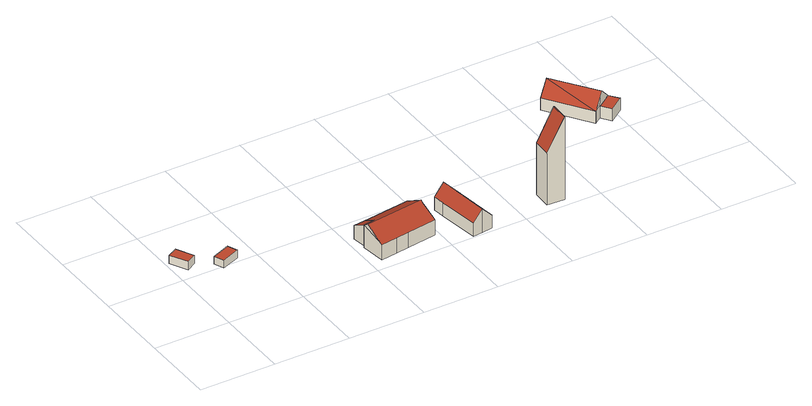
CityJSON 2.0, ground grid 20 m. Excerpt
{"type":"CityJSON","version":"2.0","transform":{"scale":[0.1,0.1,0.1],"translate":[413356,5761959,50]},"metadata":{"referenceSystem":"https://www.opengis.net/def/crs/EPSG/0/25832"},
"CityObjects":{
"building1":{"type":"Building","attributes":{"Gemeindeschluessel":"05570044","Geometrietyp2DReferenz":"3000","function":"51009_1610","roofType":"1000","measuredHeight":2.25},"geometry":[{"type":"Solid","lod":"2","boundaries":[[[[0,1,2,3]],[[4,5,1,0]],[[6,7,5,4]],[[3,2,7,6]],[[4,0,3,6]],[[1,5,7,2]]]],"semantics":{"surfaces":[{"type":"WallSurface"},{"type":"RoofSurface"},{"type":"GroundSurface"}],"values":[[0,0,0,0,1,2]]}}]},
"building2":{"type":"Building","attributes":{"Gemeindeschluessel":"05570044","Geometrietyp2DReferenz":"3000","function":"51009_1610","roofType":"1000","measuredHeight":2.2},"geometry":[{"type":"Solid","lod":"2","boundaries":[[[[8,9,10,11]],[[12,13,9,8]],[[14,15,13,12]],[[11,10,15,14]],[[12,8,11,14]],[[9,13,15,10]]]],"semantics":{"surfaces":[{"type":"WallSurface"},{"type":"RoofSurface"},{"type":"GroundSurface"}],"values":[[0,0,0,0,1,2]]}}]},
"building3":{"type":"Building","attributes":{"Gemeindeschluessel":"05570044","Geometrietyp2DReferenz":"3000","function":"51009_1610","roofType":"2100","measuredHeight":5.61},"geometry":[{"type":"Solid","lod":"2","boundaries":[[[[16,17,18,19]],[[20,21,17,16]],[[22,23,21,20]],[[19,18,23,22]],[[20,16,19,22]],[[17,21,23,18]]]],"semantics":{"surfaces":[{"type":"WallSurface"},{"type":"RoofSurface"},{"type":"GroundSurface"}],"values":[[0,0,0,0,1,2]]}}]},
"building4":{"type":"Building","attributes":{"Gemeindeschluessel":"05570044","Geometrietyp2DReferenz":"3000","function":"31001_1000","roofType":"5000","measuredHeight":7.02},"address":[{"country":"Germany","locality":"Telgte","thoroughfareNumber":"25","thoroughfareName":"Lauheide"}],"geometry":[{"type":"Solid","lod":"2","boundaries":[[[[16,24,25,20]],[[19,26,24,16]],[[27,28,26,19]],[[29,30,28,27]],[[31,32,30,29]],[[33,34,32,31]],[[35,36,34,33]],[[37,38,36,35]],[[39,40,38,37]],[[41,42,40,39]],[[20,25,42,41]],[[33,31,43,44,41,39,37,35]],[[29,27,19,16,20,44,43]],[[29,43,31]],[[41,44,20]],[[24,26,28,30,32,34,36,38,40,42,25]]]],"semantics":{"surfaces":[{"type":"WallSurface"},{"type":"RoofSurface"},{"type":"GroundSurface"}],"values":[[0,0,0,0,0,0,0,0,0,0,0,1,1,0,0,2]]}}]},
"building5":{"type":"Building","attributes":{"Gemeindeschluessel":"05570044","Geometrietyp2DReferenz":"3000","function":"31001_9998","roofType":"3100","measuredHeight":6.43},"geometry":[{"type":"Solid","lod":"2","boundaries":[[[[45,46,47,48]],[[49,50,46,45]],[[51,52,50,49]],[[53,54,52,51]],[[55,56,54,53]],[[57,58,56,55]],[[59,60,58,57]],[[61,62,60,59]],[[48,47,62,61]],[[55,53,51,49,57]],[[45,48,61,59,57,49]],[[46,50,52,54,56,58,60,62,47]]]],"semantics":{"surfaces":[{"type":"WallSurface"},{"type":"RoofSurface"},{"type":"GroundSurface"}],"values":[[0,0,0,0,0,0,0,0,0,1,1,2]]}}]},
"building6":{"type":"Building","attributes":{"Gemeindeschluessel":"05570044","Geometrietyp2DReferenz":"3000","function":"31001_2460","roofType":"3100","measuredHeight":22.84},"geometry":[{"type":"Solid","lod":"2","boundaries":[[[[63,64,65,66]],[[67,68,64,63]],[[69,70,68,67]],[[66,65,70,69]],[[63,71,67]],[[69,72,66]],[[66,72,71,63]],[[67,71,72,69]],[[64,68,70,65]]]],"semantics":{"surfaces":[{"type":"WallSurface"},{"type":"RoofSurface"},{"type":"GroundSurface"}],"values":[[0,0,0,0,0,0,1,1,2]]}}]},
"building7":{"type":"Building","attributes":{"Gemeindeschluessel":"05570044","Geometrietyp2DReferenz":"3000","function":"31001_1000"},"address":[{"country":"Germany","locality":"Telgte","thoroughfareNumber":"24","thoroughfareName":"Lauheide"}],"children":["building7-1","building7-2"]},
"building7-1":{"type":"BuildingPart","attributes":{"roofType":"3100","measuredHeight":6.71},"parents":["building7"],"geometry":[{"type":"Solid","lod":"2","boundaries":[[[[73,74,75,76]],[[77,78,74,73]],[[79,80,78,77]],[[81,82,80,79]],[[83,84,82,81]],[[85,83,81]],[[81,86,85]],[[87,88,85,86,77]],[[86,79,77]],[[88,87,73,76]],[[85,88,76,83]],[[87,77,73]],[[81,79,86]],[[75,74,78,80,82,84]],[[76,75,84,83]]]],"semantics":{"surfaces":[{"type":"WallSurface"},{"type":"RoofSurface"},{"type":"GroundSurface"},{"type":"ClosureSurface"}],"values":[[0,0,0,0,0,1,1,1,1,0,0,0,0,2,3]]}}]},
"building7-2":{"type":"BuildingPart","attributes":{"roofType":"1000","measuredHeight":3.23},"parents":["building7"],"geometry":[{"type":"Solid","lod":"2","boundaries":[[[[89,90,84,83]],[[91,92,90,89]],[[76,75,92,91]],[[91,89,83,76]],[[90,92,75,84]],[[83,84,75,76]]]],"semantics":{"surfaces":[{"type":"WallSurface"},{"type":"RoofSurface"},{"type":"GroundSurface"},{"type":"ClosureSurface"}],"values":[[0,0,0,1,2,3]]}}]}
},
"vertices":[
[54,236,38],[54,236,15],[30,281,15],[30,281,38],[28,222,38],[28,222,15],[4,267,38],[4,267,15],
[140,232,35],[140,232,14],[92,213,14],[92,213,35],[151,206,35],[151,206,14],[102,187,35],[102,187,14],
[449,93,77],[449,93,21],[444,127,21],[444,127,58],[417,88,78],[417,88,21],[412,123,58],[412,123,21],
[449,93,16],[417,88,16],[444,127,16],[457,129,58],[457,129,16],[568,144,58],[568,144,16],[575,89,83],[575,89,16],[581,53,62],[581,53,16],[582,45,57],[582,45,16],[503,34,57],[503,34,16],[469,29,57],[469,29,16],[426,23,57],[426,23,16],[575,95,86],[419,74,86],
[654,143,62],[654,143,10],[639,141,10],[639,141,46],[666,145,75],[666,145,10],[693,149,46],[693,149,10],[712,12,46],[712,12,10],[713,9,46],[713,9,10],[685,5,75],[685,5,10],[658,1,46],[658,1,10],[643,109,46],[643,109,10],
[870,71,153],[870,71,11],[867,21,11],[867,21,153],[918,69,237],[918,69,11],[915,19,238],[915,19,11],[915,69,239],[913,19,239],
[1142,251,41],[1142,251,8],[1159,262,8],[1159,262,41],[1140,249,41],[1140,249,8],[1061,362,41],[1061,362,8],[1118,402,41],[1118,402,8],[1198,290,41],[1198,290,8],[1169,270,75],[1089,382,75],[1142,251,43],[1159,262,63],
[1216,265,41],[1216,265,8],[1177,237,41],[1177,237,8]
]}
